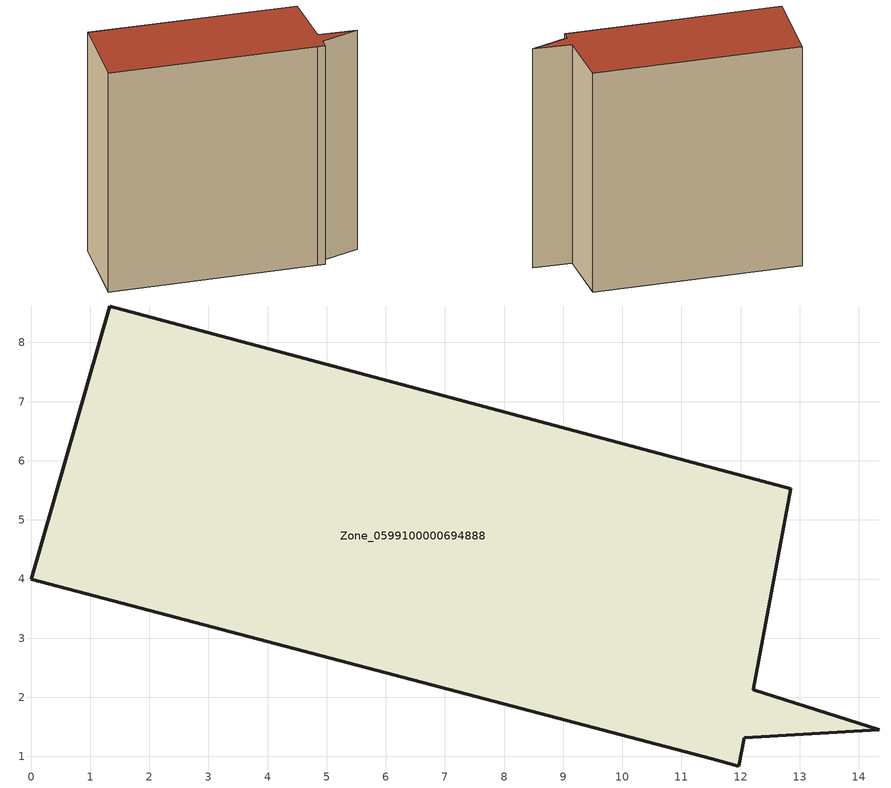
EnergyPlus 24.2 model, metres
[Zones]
Zone_0599100000694888
 floor ground (C_G): 11.51,0.96 0,4 1.33,8.62 12.84,5.53 12.21,2.13 14.35,1.45 12.06,1.32 11.97,0.84 z0
 wall outside (C_F): 0,4 11.51,0.96 11.97,0.84 12.06,1.32 14.35,1.45 12.21,2.13 12.84,5.53 1.33,8.62 0,4 z0:13.74
 roof outside (C_R): 14.35,1.45 12.21,2.13 12.84,5.53 1.33,8.62 0,4 11.51,0.96 11.97,0.84 12.06,1.32 z13.74
[BUILDING]
Pand.0599100000694888: North Axis=0; Terrain=City; Loads Convergence Tolerance Value=0.04; Temperature Convergence Tolerance Value=0.4; Solar Distribution=FullExterior; Maximum Number of Warmup Days=25; Minimum Number of Warmup Days=1
[Site:Location]
Rotterdam.The.Hague.AP_ZH_NLD Design_Conditions: Latitude=51.96; Longitude=4.45; Time Zone=1; Elevation=-4.5
[SITE:GROUNDTEMPERATURE:BUILDINGSURFACE]
18, 18, 18, 18, 18, 18, 18, 18, 18, 18, 18, 18
[MATERIAL] Thermal Absorptance=0.9; Solar Absorptance=0.7; Visible Absorptance=0.7
Name | Roughness | Thickness | Conductivity | Density | Specific Heat
G.TI.1946 | MediumSmooth | 0.15 | 1 | 540 | 1210
F.TI.1946 | Rough | 0.3 | 0.857143 | 1920 | 840
R.TI.1946 | MediumRough | 0.2 | 0.1 | 1500 | 1000
[CONSTRUCTION]
C_G: G.TI.1946
C_F: F.TI.1946
C_R: R.TI.1946
[ZONE]
Zone_0599100000694888: Type=1; Multiplier=1; Ceiling Height=Autocalculate; Volume=Autocalculate; Floor Area=autocalculate; Part of Total Floor Area=Yes
[ZONEINFILTRATION:DESIGNFLOWRATE]
Infil_Zone_0599100000694888: Zone or ZoneList or Space or SpaceList=Zone_0599100000694888; Schedule=AlwaysOn; Design Flow Rate Calculation Method=Flow/Area; Flow Rate per Floor Area=0.003; Constant Term Coefficient=1; Temperature Term Coefficient=0; Velocity Term Coefficient=0; Velocity Squared Term Coefficient=0
[HVACTEMPLATE:ZONE:IDEALLOADSAIRSYSTEM]
Zone_0599100000694888: Maximum Heating Supply Air Temperature=50; Minimum Cooling Supply Air Temperature=13; Maximum Heating Supply Air Humidity Ratio=0.0156; Minimum Cooling Supply Air Humidity Ratio=0.0077; Heating Limit=NoLimit; Cooling Limit=NoLimit; Dehumidification Control Type=ConstantSensibleHeatRatio; Cooling Sensible Heat Ratio=0.7; Dehumidification Setpoint=60; Humidification Control Type=None; Humidification Setpoint=30; Outdoor Air Method=None; Outdoor Air Flow Rate per Person=0.00944; Outdoor Air Flow Rate per Zone Floor Area=0; Outdoor Air Flow Rate per Zone=0; Demand Controlled Ventilation Type=None; Outdoor Air Economizer Type=NoEconomizer; Heat Recovery Type=None; Sensible Heat Recovery Effectiveness=0.7; Latent Heat Recovery Effectiveness=0.65
[ZONECONTROL:THERMOSTAT]
ThermostatControl_Zone_0599100000694888: Zone or ZoneList=Zone_0599100000694888; Control Type Schedule=DualSetpointControlType; Control 1=Thermostat_Zone_0599100000694888; Temperature Difference Between Cutout And Setpoint=0
[THERMOSTATSETPOINT:DUALSETPOINT]
Thermostat_Zone_0599100000694888: Heating Setpoint Temperature Schedule=HeatingSetpoint_Zone_0599100000694888; Cooling Setpoint Temperature Schedule=CoolingSetpoint_Zone_0599100000694888
[SCHEDULE:COMPACT]
HeatingSetpoint_Zone_0599100000694888: Through: 12/31, For: AllDays, Until: 24:00, 21
CoolingSetpoint_Zone_0599100000694888: Through: 12/31, For: AllDays, Until: 24:00, 24
DualSetpointControlType: Through: 12/31, For: AllDays, Until: 24:00, 4
AlwaysOn: Through: 12/31, For: AllDays, Until: 24:00, 1
